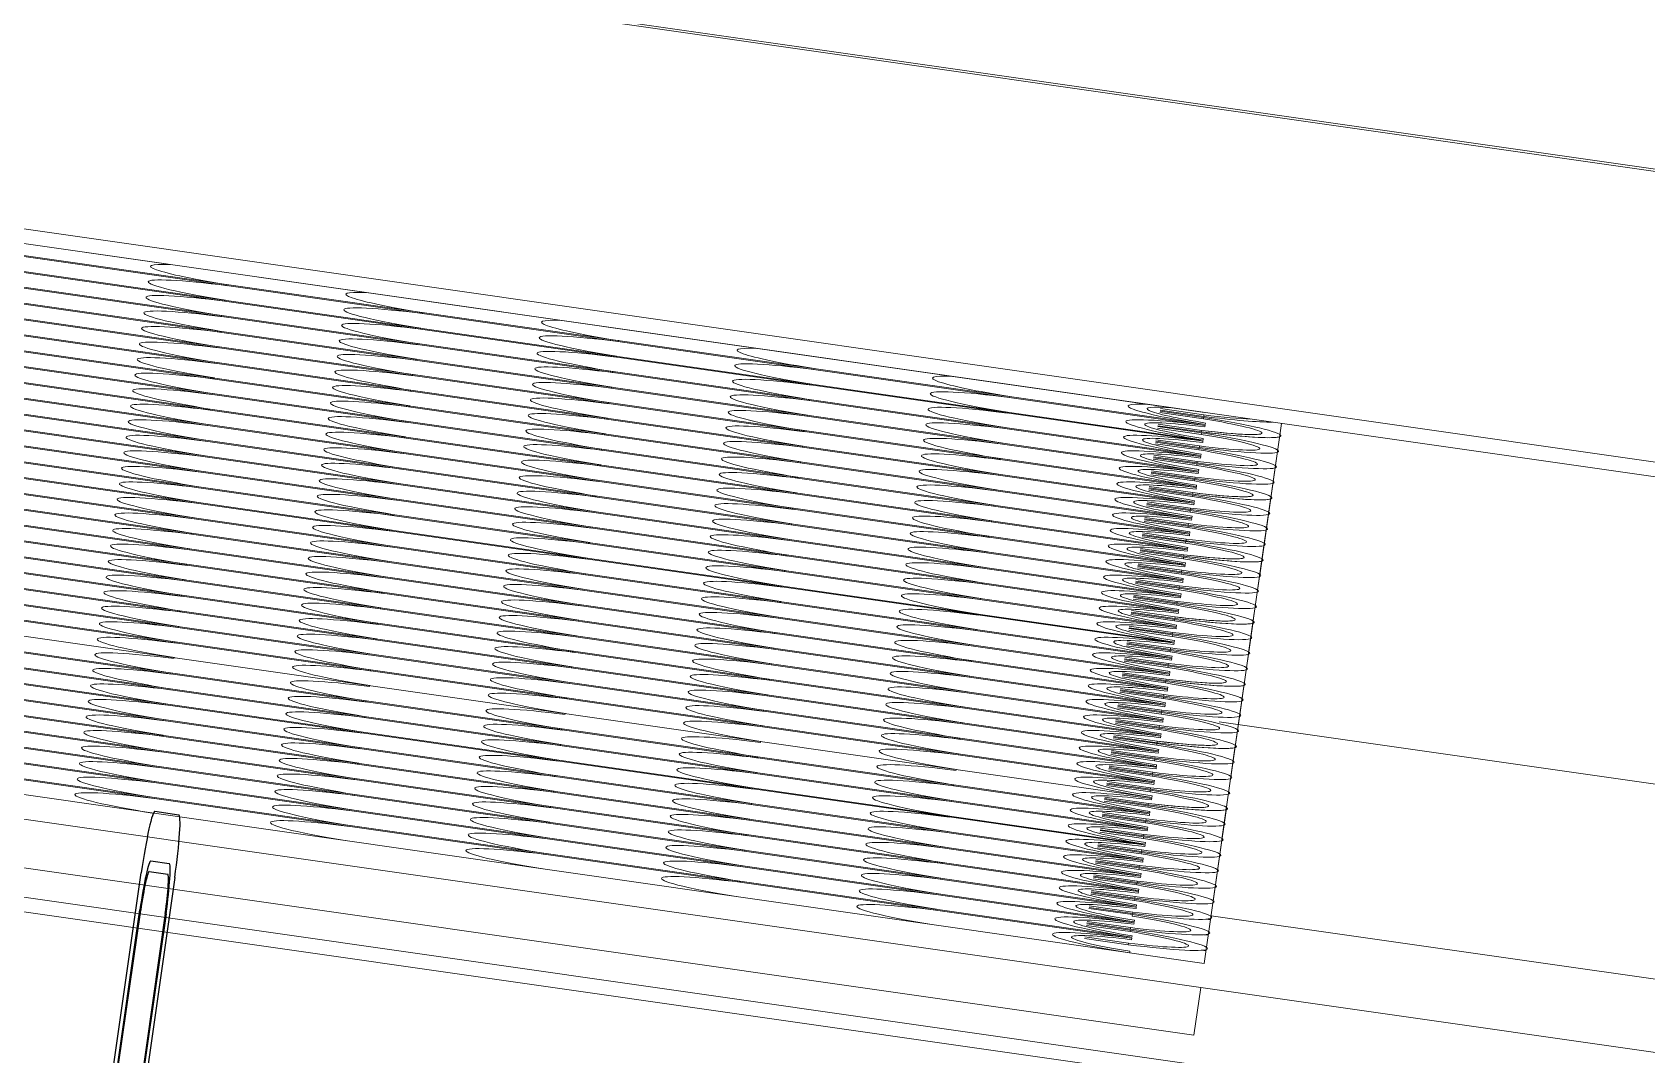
# Model space of a CAD drawing. Header units: millimetres. Extents: x -361192058 to 101130107379, y -14071650034 to 19218552450.
# Drawn here: x -135174.8 to -135098.3, y 41656.9 to 41705.3 of the extents above; entities that cross this region are included whole.
import ezdxf
from ezdxf.enums import TextEntityAlignment as Align

# ---------------------------------------------------------------- set-up
doc = ezdxf.new("R2010")
doc.units = ezdxf.units.MM
doc.header["$LTSCALE"] = 0.5
for name, color, linetype in [('02', 2, 'Continuous'), ('COTAS', 7, 'Continuous'), ('DIVERSOS', 4, 'Continuous'), ('MOBIL-I', 251, 'Continuous'), ('V5', 4, 'Continuous')]:
    doc.layers.add(name, color=color, linetype=linetype)
doc.styles.get("Standard").update_dxf_attribs({"font": 'txt.shx', "height": 0.12})

# ---------------------------------------------------------------- blocks, each defined once
blk = doc.blocks.new('ADC_VASO_02')
blk.add_lwpolyline([(-0.175, 0.15), (-0.175, 0.6, -0.414214), (-0.125, 0.65), (0.125, 0.65, -0.414214), (0.175, 0.6), (0.175, 0.1496)], format="xyb")
for points in [[(0.1388, 0.2754, -0.414214), (0.0988, 0.2354), (-0.0948, 0.2354, -0.414214), (-0.1348, 0.2754), (-0.1348, 0.5704, -0.414214), (-0.0948, 0.6104), (0.0988, 0.6104, -0.414214), (0.1388, 0.5704)], [(0.1303, 0.2754, -0.414214), (0.0988, 0.2439), (-0.0948, 0.2439, -0.414214), (-0.1263, 0.2754), (-0.1263, 0.5704, -0.414214), (-0.0948, 0.6019), (0.0988, 0.6019, -0.414214), (0.1303, 0.5704)], [(-0.17, 0.15, 0.414214), (-0.2, 0.12), (-0.2, 0), (0.2, 0), (0.2, 0.12, 0.414214), (0.17, 0.15)], [(-0.17, 0.14, 0.414214), (-0.19, 0.12), (-0.19, 0.01), (0.19, 0.01), (0.19, 0.12, 0.414214), (0.17, 0.14)]]:
    blk.add_lwpolyline(points, format="xyb", close=True)
blk.add_lwpolyline([(0.0363, 0.2439), (0.0363, 0.3375), (-0.0344, 0.3375), (-0.0344, 0.2439)])
blk.add_arc((0.0009, 0.3215), 0.0388, 24.3951, 155.6049)
blk = doc.blocks.new('APROVADO QUADRA 21.2 MBVII')
at = {"lineweight": 18}
for p, q in [((4193.1086, 2431.1725), (4193.1086, 2431.2076)), ((4193.1242, 2431.1725), (4193.1242, 2431.2076)), ((4193.2454, 2431.1725), (4193.2454, 2431.2076)), ((4193.261, 2431.1725), (4193.261, 2431.2076)), ((4193.2712, 2431.1725), (4193.2712, 2431.2076)), ((4193.2868, 2431.1725), (4193.2868, 2431.2076)), ((4193.4236, 2431.1725), (4193.4236, 2431.2076)), ((4193.4338, 2431.1725), (4193.4338, 2431.2076)), ((4193.4494, 2431.1725), (4193.4494, 2431.2076)), ((4193.5706, 2431.1725), (4193.5706, 2431.2076)), ((4193.5862, 2431.1725), (4193.5862, 2431.2076)), ((4193.5963, 2431.1725), (4193.5963, 2431.2076)), ((4193.6119, 2431.1725), (4193.6119, 2431.2076)), ((4193.7332, 2431.1725), (4193.7332, 2431.2076)), ((4193.7487, 2431.1725), (4193.7487, 2431.2076)), ((4193.7589, 2431.1725), (4193.7589, 2431.2076)), ((4193.7745, 2431.1725), (4193.7745, 2431.2076)), ((4193.8957, 2431.1725), (4193.8957, 2431.2076)), ((4193.9113, 2431.1725), (4193.9113, 2431.2076)), ((4193.9215, 2431.1725), (4193.9215, 2431.2076)), ((4193.9371, 2431.1725), (4193.9371, 2431.2076)), ((4194.0583, 2431.1725), (4194.0583, 2431.2076)), ((4194.0739, 2431.1725), (4194.0739, 2431.2076)), ((4194.084, 2431.1725), (4194.084, 2431.2076)), ((4194.0996, 2431.1725), (4194.0996, 2431.2076)), ((4194.2209, 2431.1725), (4194.2209, 2431.2076)), ((4194.2365, 2431.1725), (4194.2365, 2431.2076)), ((4194.2466, 2431.1725), (4194.2466, 2431.2076)), ((4194.2622, 2431.1725), (4194.2622, 2431.2076)), ((4194.3834, 2431.1725), (4194.3834, 2431.2076)), ((4194.399, 2431.1725), (4194.399, 2431.2076)), ((4194.4092, 2431.1725), (4194.4092, 2431.2076)), ((4194.4248, 2431.1725), (4194.4248, 2431.2076)), ((4194.546, 2431.1725), (4194.546, 2431.2076)), ((4194.5616, 2431.1725), (4194.5616, 2431.2076)), ((4194.5718, 2431.1725), (4194.5718, 2431.2076)), ((4194.5873, 2431.1725), (4194.5873, 2431.2076)), ((4194.7086, 2431.1725), (4194.7086, 2431.2076)), ((4194.7242, 2431.1725), (4194.7242, 2431.2076)), ((4194.7343, 2431.1725), (4194.7343, 2431.2076)), ((4194.7499, 2431.1725), (4194.7499, 2431.2076)), ((4194.8711, 2431.1725), (4194.8711, 2431.2076)), ((4194.8867, 2431.1725), (4194.8867, 2431.2076)), ((4194.8969, 2431.1725), (4194.8969, 2431.2076)), ((4194.9125, 2431.1725), (4194.9125, 2431.2076)), ((4195.0337, 2431.1725), (4195.0337, 2431.2076)), ((4195.0493, 2431.1725), (4195.0493, 2431.2076)), ((4195.0595, 2431.1725), (4195.0595, 2431.2076)), ((4195.0751, 2431.1725), (4195.0751, 2431.2076)), ((4195.1963, 2431.1725), (4195.1963, 2431.2076)), ((4195.2119, 2431.1725), (4195.2119, 2431.2076)), ((4195.222, 2431.1725), (4195.222, 2431.2076)), ((4195.2376, 2431.1725), (4195.2376, 2431.2076)), ((4195.3589, 2431.1725), (4195.3589, 2431.2076)), ((4195.3744, 2431.1725), (4195.3744, 2431.2076)), ((4195.3846, 2431.1725), (4195.3846, 2431.2076)), ((4195.4002, 2431.1725), (4195.4002, 2431.2076)), ((4195.5214, 2431.1725), (4195.5214, 2431.2076)), ((4195.537, 2431.1725), (4195.537, 2431.2076)), ((4195.5472, 2431.1725), (4195.5472, 2431.2076)), ((4195.5628, 2431.1725), (4195.5628, 2431.2076)), ((4195.684, 2431.1725), (4195.684, 2431.2076)), ((4195.6996, 2431.1725), (4195.6996, 2431.2076)), ((4195.7097, 2431.1725), (4195.7097, 2431.2076)), ((4195.7253, 2431.1725), (4195.7253, 2431.2076)), ((4195.8466, 2431.1725), (4195.8466, 2431.2076)), ((4195.8622, 2431.1725), (4195.8622, 2431.2076)), ((4195.8723, 2431.1725), (4195.8723, 2431.2076)), ((4195.8879, 2431.1725), (4195.8879, 2431.2076)), ((4196.0091, 2431.1725), (4196.0091, 2431.2076)), ((4196.0247, 2431.1725), (4196.0247, 2431.2076)), ((4196.0349, 2431.1725), (4196.0349, 2431.2076)), ((4196.0505, 2431.1725), (4196.0505, 2431.2076)), ((4196.1717, 2431.1725), (4196.1717, 2431.2076)), ((4196.1873, 2431.1725), (4196.1873, 2431.2076)), ((4196.1975, 2431.1725), (4196.1975, 2431.2076)), ((4196.213, 2431.1725), (4196.213, 2431.2076)), ((4196.3343, 2431.1725), (4196.3343, 2431.2076)), ((4196.3499, 2431.1725), (4196.3499, 2431.2076)), ((4196.36, 2431.1725), (4196.36, 2431.2076)), ((4196.3756, 2431.1725), (4196.3756, 2431.2076)), ((4196.4968, 2431.1725), (4196.4968, 2431.2076)), ((4196.5124, 2431.1725), (4196.5124, 2431.2076)), ((4196.5226, 2431.1725), (4196.5226, 2431.2076)), ((4196.5382, 2431.1725), (4196.5382, 2431.2076)), ((4196.6594, 2431.1725), (4196.6594, 2431.2076)), ((4196.675, 2431.1725), (4196.675, 2431.2076)), ((4196.6852, 2431.1725), (4196.6852, 2431.2076)), ((4196.7008, 2431.1725), (4196.7008, 2431.2076)), ((4196.822, 2431.1725), (4196.822, 2431.2076)), ((4196.8376, 2431.1725), (4196.8376, 2431.2076)), ((4196.8477, 2431.1725), (4196.8477, 2431.2076)), ((4196.8633, 2431.1725), (4196.8633, 2431.2076)), ((4196.9846, 2431.1725), (4196.9846, 2431.2076)), ((4197.0001, 2431.1725), (4197.0001, 2431.2076)), ((4197.0103, 2431.1725), (4197.0103, 2431.2076)), ((4197.0259, 2431.1725), (4197.0259, 2431.2076)), ((4197.1471, 2431.1725), (4197.1471, 2431.2076)), ((4197.1627, 2431.1725), (4197.1627, 2431.2076)), ((4197.1729, 2431.1725), (4197.1729, 2431.2076)), ((4197.1885, 2431.1725), (4197.1885, 2431.2076)), ((4197.3097, 2431.1725), (4197.3097, 2431.2076)), ((4197.3253, 2431.1725), (4197.3253, 2431.2076)), ((4197.3354, 2431.1725), (4197.3354, 2431.2076)), ((4197.351, 2431.1725), (4197.351, 2431.2076)), ((4197.4723, 2431.1725), (4197.4723, 2431.2076)), ((4197.4879, 2431.1725), (4197.4879, 2431.2076)), ((4197.498, 2431.1725), (4197.498, 2431.2076)), ((4197.5136, 2431.1725), (4197.5136, 2431.2076)), ((4197.6348, 2431.1725), (4197.6348, 2431.2076)), ((4197.6504, 2431.1725), (4197.6504, 2431.2076)), ((4197.6606, 2431.1725), (4197.6606, 2431.2076)), ((4197.6762, 2431.1725), (4197.6762, 2431.2076)), ((4197.7974, 2431.1725), (4197.7974, 2431.2076)), ((4197.813, 2431.1725), (4197.813, 2431.2076)), ((4197.8232, 2431.1725), (4197.8232, 2431.2076)), ((4197.8387, 2431.1725), (4197.8387, 2431.2076)), ((4197.96, 2431.1725), (4197.96, 2431.2076)), ((4197.9756, 2431.1725), (4197.9756, 2431.2076)), ((4197.9857, 2431.1725), (4197.9857, 2431.2076)), ((4198.0013, 2431.1725), (4198.0013, 2431.2076)), ((4198.1225, 2431.1725), (4198.1225, 2431.2076)), ((4198.1381, 2431.1725), (4198.1381, 2431.2076)), ((4198.1483, 2431.1725), (4198.1483, 2431.2076)), ((4198.1639, 2431.1725), (4198.1639, 2431.2076)), ((4198.2851, 2431.1725), (4198.2851, 2431.2076)), ((4198.3007, 2431.1725), (4198.3007, 2431.2076)), ((4198.3109, 2431.1725), (4198.3109, 2431.2076)), ((4198.3264, 2431.1725), (4198.3264, 2431.2076)), ((4198.4477, 2431.1725), (4198.4477, 2431.2076)), ((4198.4633, 2431.1725), (4198.4633, 2431.2076)), ((4198.4734, 2431.1725), (4198.4734, 2431.2076)), ((4198.489, 2431.1725), (4198.489, 2431.2076)), ((4198.6103, 2431.1725), (4198.6103, 2431.2076)), ((4198.6258, 2431.1725), (4198.6258, 2431.2076)), ((4198.636, 2431.1725), (4198.636, 2431.2076)), ((4198.6516, 2431.1725), (4198.6516, 2431.2076)), ((4193.0273, 2431.1104), (4194.6531, 2431.1104)), ((4193.6776, 2431.1104), (4195.3034, 2431.1104)), ((4194.3279, 2431.1104), (4195.9536, 2431.1104)), ((4194.9782, 2431.1104), (4196.6039, 2431.1104)), ((4195.6285, 2431.1104), (4197.2542, 2431.1104)), ((4196.2787, 2431.1104), (4197.9045, 2431.1104)), ((4196.929, 2431.1104), (4198.5548, 2431.1104)), ((4197.0916, 2431.1104), (4198.6773, 2431.1104))]:
    blk.add_line(p, q, dxfattribs=at)
at = {"lineweight": 18, "flags": 128}
for points in [[(4193.0273, 2431.1704), (4193.0429, 2431.1704, -0.788263), (4193.1642, 2431.1704), (4193.1797, 2431.1704, 0.827036)], [(4193.1899, 2431.1704), (4193.2055, 2431.1704, -0.788263), (4193.3267, 2431.1704), (4193.3423, 2431.1704, 0.827036)], [(4193.3525, 2431.1704), (4193.3681, 2431.1704, -0.788263), (4193.4893, 2431.1704), (4193.5049, 2431.1704, 0.827036)], [(4193.515, 2431.1704), (4193.5306, 2431.1704, -0.788263), (4193.6519, 2431.1704), (4193.6675, 2431.1704, 0.827036)], [(4193.6776, 2431.1704), (4193.6932, 2431.1704, -0.788263), (4193.8144, 2431.1704), (4193.83, 2431.1704, 0.827036)], [(4193.8402, 2431.1704), (4193.8558, 2431.1704, -0.788263), (4193.977, 2431.1704), (4193.9926, 2431.1704, 0.827036)], [(4194.0028, 2431.1704), (4194.0183, 2431.1704, -0.788263), (4194.1396, 2431.1704), (4194.1552, 2431.1704, 0.827036)], [(4194.1653, 2431.1704), (4194.1809, 2431.1704, -0.788263), (4194.3022, 2431.1704), (4194.3177, 2431.1704, 0.827036)], [(4194.3279, 2431.1704), (4194.3435, 2431.1704, -0.788263), (4194.4647, 2431.1704), (4194.4803, 2431.1704, 0.827036)], [(4194.4905, 2431.1704), (4194.5061, 2431.1704, -0.788263), (4194.6273, 2431.1704), (4194.6429, 2431.1704, 0.827036)], [(4194.653, 2431.1704), (4194.6686, 2431.1704, -0.788263), (4194.7899, 2431.1704), (4194.8054, 2431.1704, 0.827036)], [(4194.8156, 2431.1704), (4194.8312, 2431.1704, -0.788263), (4194.9524, 2431.1704), (4194.968, 2431.1704, 0.827036)], [(4194.9782, 2431.1704), (4194.9938, 2431.1704, -0.788263), (4195.115, 2431.1704), (4195.1306, 2431.1704, 0.827036)], [(4195.1407, 2431.1704), (4195.1563, 2431.1704, -0.788263), (4195.2776, 2431.1704), (4195.2932, 2431.1704, 0.827036)], [(4195.3033, 2431.1704), (4195.3189, 2431.1704, -0.788263), (4195.4401, 2431.1704), (4195.4557, 2431.1704, 0.827036)], [(4195.4659, 2431.1704), (4195.4815, 2431.1704, -0.788263), (4195.6027, 2431.1704), (4195.6183, 2431.1704, 0.827036)], [(4195.6285, 2431.1704), (4195.644, 2431.1704, -0.788263), (4195.7653, 2431.1704), (4195.7809, 2431.1704, 0.827036)], [(4195.791, 2431.1704), (4195.8066, 2431.1704, -0.788263), (4195.9279, 2431.1704), (4195.9434, 2431.1704, 0.827036)], [(4195.9536, 2431.1704), (4195.9692, 2431.1704, -0.788263), (4196.0904, 2431.1704), (4196.106, 2431.1704, 0.827036)], [(4196.1162, 2431.1704), (4196.1318, 2431.1704, -0.788263), (4196.253, 2431.1704), (4196.2686, 2431.1704, 0.827036)], [(4196.2787, 2431.1704), (4196.2943, 2431.1704, -0.788263), (4196.4156, 2431.1704), (4196.4311, 2431.1704, 0.827036)], [(4196.4413, 2431.1704), (4196.4569, 2431.1704, -0.788263), (4196.5781, 2431.1704), (4196.5937, 2431.1704, 0.827036)], [(4196.6039, 2431.1704), (4196.6195, 2431.1704, -0.788263), (4196.7407, 2431.1704), (4196.7563, 2431.1704, 0.827036)], [(4196.7664, 2431.1704), (4196.782, 2431.1704, -0.788263), (4196.9033, 2431.1704), (4196.9189, 2431.1704, 0.827036)], [(4196.929, 2431.1704), (4196.9446, 2431.1704, -0.788263), (4197.0658, 2431.1704), (4197.0814, 2431.1704, 0.827036)], [(4197.0916, 2431.1704), (4197.1072, 2431.1704, -0.788263), (4197.2284, 2431.1704), (4197.244, 2431.1704, 0.827036)], [(4197.2542, 2431.1704), (4197.2697, 2431.1704, -0.788263), (4197.391, 2431.1704), (4197.4066, 2431.1704, 0.827036)], [(4197.4167, 2431.1704), (4197.4323, 2431.1704, -0.788263), (4197.5536, 2431.1704), (4197.5691, 2431.1704, 0.827036)], [(4197.5793, 2431.1704), (4197.5949, 2431.1704, -0.788263), (4197.7161, 2431.1704), (4197.7317, 2431.1704, 0.827036)], [(4197.7419, 2431.1704), (4197.7575, 2431.1704, -0.788263), (4197.8787, 2431.1704), (4197.8943, 2431.1704, 0.827036)], [(4197.9044, 2431.1704), (4197.92, 2431.1704, -0.788263), (4198.0413, 2431.1704), (4198.0568, 2431.1704, 0.827036)], [(4198.067, 2431.1704), (4198.0826, 2431.1704, -0.788263), (4198.2038, 2431.1704), (4198.2194, 2431.1704, 0.827036)], [(4198.2296, 2431.1704), (4198.2452, 2431.1704, -0.788263), (4198.3664, 2431.1704), (4198.382, 2431.1704, 0.827036)], [(4198.3921, 2431.1704), (4198.4077, 2431.1704, -0.788263), (4198.529, 2431.1704), (4198.5446, 2431.1704, 0.827036)], [(4193.1086, 2431.1725), (4193.1242, 2431.1725, 0.788263), (4193.2454, 2431.1725), (4193.261, 2431.1725, -0.827036)], [(4193.2712, 2431.1725), (4193.2868, 2431.1725, 0.788263), (4193.408, 2431.1725), (4193.4236, 2431.1725, -0.827036)], [(4193.4338, 2431.1725), (4193.4494, 2431.1725, 0.788263), (4193.5706, 2431.1725), (4193.5862, 2431.1725, -0.827036)], [(4193.5963, 2431.1725), (4193.6119, 2431.1725, 0.788263), (4193.7332, 2431.1725), (4193.7487, 2431.1725, -0.827036)], [(4193.7589, 2431.1725), (4193.7745, 2431.1725, 0.788263), (4193.8957, 2431.1725), (4193.9113, 2431.1725, -0.827036)], [(4193.9215, 2431.1725), (4193.9371, 2431.1725, 0.788263), (4194.0583, 2431.1725), (4194.0739, 2431.1725, -0.827036)], [(4194.084, 2431.1725), (4194.0996, 2431.1725, 0.788263), (4194.2209, 2431.1725), (4194.2365, 2431.1725, -0.827036)], [(4194.2466, 2431.1725), (4194.2622, 2431.1725, 0.788263), (4194.3834, 2431.1725), (4194.399, 2431.1725, -0.827036)], [(4194.4092, 2431.1725), (4194.4248, 2431.1725, 0.788263), (4194.546, 2431.1725), (4194.5616, 2431.1725, -0.827036)], [(4194.5718, 2431.1725), (4194.5873, 2431.1725, 0.788263), (4194.7086, 2431.1725), (4194.7242, 2431.1725, -0.827036)], [(4194.7343, 2431.1725), (4194.7499, 2431.1725, 0.788263), (4194.8711, 2431.1725), (4194.8867, 2431.1725, -0.827036)], [(4194.8969, 2431.1725), (4194.9125, 2431.1725, 0.788263), (4195.0337, 2431.1725), (4195.0493, 2431.1725, -0.827036)], [(4195.0595, 2431.1725), (4195.0751, 2431.1725, 0.788263), (4195.1963, 2431.1725), (4195.2119, 2431.1725, -0.827036)], [(4195.222, 2431.1725), (4195.2376, 2431.1725, 0.788263), (4195.3589, 2431.1725), (4195.3744, 2431.1725, -0.827036)], [(4195.3846, 2431.1725), (4195.4002, 2431.1725, 0.788263), (4195.5214, 2431.1725), (4195.537, 2431.1725, -0.827036)], [(4195.5472, 2431.1725), (4195.5628, 2431.1725, 0.788263), (4195.684, 2431.1725), (4195.6996, 2431.1725, -0.827036)], [(4195.7097, 2431.1725), (4195.7253, 2431.1725, 0.788263), (4195.8466, 2431.1725), (4195.8622, 2431.1725, -0.827036)], [(4195.8723, 2431.1725), (4195.8879, 2431.1725, 0.788263), (4196.0091, 2431.1725), (4196.0247, 2431.1725, -0.827036)], [(4196.0349, 2431.1725), (4196.0505, 2431.1725, 0.788263), (4196.1717, 2431.1725), (4196.1873, 2431.1725, -0.827036)], [(4196.1975, 2431.1725), (4196.213, 2431.1725, 0.788263), (4196.3343, 2431.1725), (4196.3499, 2431.1725, -0.827036)], [(4196.36, 2431.1725), (4196.3756, 2431.1725, 0.788263), (4196.4968, 2431.1725), (4196.5124, 2431.1725, -0.827036)], [(4196.5226, 2431.1725), (4196.5382, 2431.1725, 0.788263), (4196.6594, 2431.1725), (4196.675, 2431.1725, -0.827036)], [(4196.6852, 2431.1725), (4196.7008, 2431.1725, 0.788263), (4196.822, 2431.1725), (4196.8376, 2431.1725, -0.827036)], [(4196.8477, 2431.1725), (4196.8633, 2431.1725, 0.788263), (4196.9846, 2431.1725), (4197.0001, 2431.1725, -0.827036)], [(4197.0103, 2431.1725), (4197.0259, 2431.1725, 0.788263), (4197.1471, 2431.1725), (4197.1627, 2431.1725, -0.827036)], [(4197.1729, 2431.1725), (4197.1885, 2431.1725, 0.788263), (4197.3097, 2431.1725), (4197.3253, 2431.1725, -0.827036)], [(4197.3354, 2431.1725), (4197.351, 2431.1725, 0.788263), (4197.4723, 2431.1725), (4197.4879, 2431.1725, -0.827036)], [(4197.498, 2431.1725), (4197.5136, 2431.1725, 0.788263), (4197.6348, 2431.1725), (4197.6504, 2431.1725, -0.827036)], [(4197.6606, 2431.1725), (4197.6762, 2431.1725, 0.788263), (4197.7974, 2431.1725), (4197.813, 2431.1725, -0.827036)], [(4197.8232, 2431.1725), (4197.8387, 2431.1725, 0.788263), (4197.96, 2431.1725), (4197.9756, 2431.1725, -0.827036)], [(4197.9857, 2431.1725), (4198.0013, 2431.1725, 0.788263), (4198.1225, 2431.1725), (4198.1381, 2431.1725, -0.827036)], [(4198.1483, 2431.1725), (4198.1639, 2431.1725, 0.788263), (4198.2851, 2431.1725), (4198.3007, 2431.1725, -0.827036)], [(4198.3109, 2431.1725), (4198.3264, 2431.1725, 0.788263), (4198.4477, 2431.1725), (4198.4633, 2431.1725, -0.827036)], [(4198.4734, 2431.1725), (4198.489, 2431.1725, 0.788263), (4198.6103, 2431.1725), (4198.6258, 2431.1725, -0.827036)]]:
    blk.add_lwpolyline(points, format="xyb", close=True, dxfattribs=at)
for points in [[(4198.6773, 2431.218, 0.553916), (4198.5547, 2431.1704), (4198.5703, 2431.1704, -0.60452), (4198.6773, 2431.1975)], [(4194.6531, 2431.1096, -0.378735), (4194.5718, 2431.1725), (4194.5873, 2431.1725, 0.369975), (4194.6531, 2431.1249)], [(4195.3034, 2431.1096, -0.378735), (4195.222, 2431.1725), (4195.2376, 2431.1725, 0.369975), (4195.3034, 2431.1249)], [(4195.9536, 2431.1096, -0.378735), (4195.8723, 2431.1725), (4195.8879, 2431.1725, 0.369975), (4195.9536, 2431.1249)], [(4196.6039, 2431.1096, -0.378735), (4196.5226, 2431.1725), (4196.5382, 2431.1725, 0.369975), (4196.6039, 2431.1249)], [(4197.2542, 2431.1096, -0.378735), (4197.1729, 2431.1725), (4197.1885, 2431.1725, 0.369975), (4197.2542, 2431.1249)], [(4197.9045, 2431.1096, -0.378735), (4197.8232, 2431.1725), (4197.8387, 2431.1725, 0.369975), (4197.9045, 2431.1249)], [(4198.5548, 2431.1096, -0.378735), (4198.4734, 2431.1725), (4198.489, 2431.1725, 0.369975), (4198.5548, 2431.1249)], [(4198.6773, 2431.1177, -0.23306), (4198.636, 2431.1725), (4198.6516, 2431.1725, 0.187537), (4198.6773, 2431.1354, 0.187537)]]:
    blk.add_lwpolyline(points, format="xyb", dxfattribs=at)
at = {"layer": '02', "color": 8, "lineweight": 18}
for p, q in [((4192.2773, 2431.1104), (4192.2773, 2433.1934)), ((4192.7773, 2433.1934), (4192.7773, 2428.1934)), ((4192.7773, 2431.1104), (4192.2773, 2431.1104))]:
    blk.add_line(p, q, dxfattribs=at)
at = {"layer": '02', "lineweight": 18}
for points in [[(4221.9158, 2443.4122), (4201.8317, 2443.4122), (4201.8317, 2423.5409), (4221.9158, 2423.5409)], [(4189.29, 2434.2398), (4201.81, 2434.2398), (4201.81, 2425.7872), (4189.29, 2425.7872)]]:
    blk.add_lwpolyline(points, close=True, dxfattribs=at)
at = {"layer": 'COTAS', "lineweight": 18}
for p, q in [((4191.8273, 2430.7434), (4191.8273, 2433.1934)), ((4191.9773, 2430.7934), (4191.9773, 2433.1934)), ((4198.6773, 2430.7434), (4198.6773, 2433.1934)), ((4198.8273, 2433.1934), (4198.8273, 2430.7434)), ((4195.5273, 2428.1934), (4195.5273, 2431.1259)), ((4193.5273, 2431.1104), (4193.5273, 2428.1934))]:
    blk.add_line(p, q, dxfattribs=at)
at = {"layer": 'DIVERSOS', "lineweight": 18}
blk.add_line((4193.0273, 2433.1934), (4193.0273, 2431.1104), dxfattribs=at)
at = {"layer": 'V5', "lineweight": 18}
for p, q in [((4198.6773, 2431.1725), (4198.6773, 2433.108)), ((4193.0273, 2431.1104), (4193.0273, 2433.0604)), ((4193.1797, 2431.1725), (4193.1797, 2433.0604)), ((4193.1899, 2431.1725), (4193.1899, 2433.0604)), ((4193.3423, 2431.1725), (4193.3423, 2433.0604)), ((4193.3525, 2431.1725), (4193.3525, 2433.0604)), ((4193.5049, 2431.1725), (4193.5049, 2433.0604)), ((4193.515, 2431.1725), (4193.515, 2433.0604)), ((4193.6675, 2431.1725), (4193.6675, 2433.0604)), ((4193.6776, 2431.1725), (4193.6776, 2433.0604)), ((4193.83, 2431.1725), (4193.83, 2433.0604)), ((4193.8402, 2431.1725), (4193.8402, 2433.0604)), ((4193.9926, 2431.1725), (4193.9926, 2433.0604)), ((4194.0028, 2431.1725), (4194.0028, 2433.0604)), ((4194.1552, 2431.1725), (4194.1552, 2433.0604)), ((4194.1653, 2431.1725), (4194.1653, 2433.0604)), ((4194.3177, 2431.1725), (4194.3177, 2433.0604)), ((4194.3279, 2431.1725), (4194.3279, 2433.0604)), ((4194.4803, 2431.1725), (4194.4803, 2433.0604)), ((4194.4905, 2431.1725), (4194.4905, 2433.0604)), ((4194.653, 2431.1725), (4194.653, 2433.0604)), ((4194.8054, 2431.1725), (4194.8054, 2433.0604)), ((4194.8156, 2431.1725), (4194.8156, 2433.0604)), ((4194.968, 2431.1725), (4194.968, 2433.0604)), ((4194.9782, 2431.1725), (4194.9782, 2433.0604)), ((4195.1306, 2431.1725), (4195.1306, 2433.0604)), ((4195.1407, 2431.1725), (4195.1407, 2433.0604)), ((4195.2932, 2431.1725), (4195.2932, 2433.0604)), ((4195.3033, 2431.1725), (4195.3033, 2433.0604)), ((4195.4557, 2431.1725), (4195.4557, 2433.0604)), ((4195.4659, 2431.1725), (4195.4659, 2433.0604)), ((4195.6183, 2431.1725), (4195.6183, 2433.0604)), ((4195.6285, 2431.1725), (4195.6285, 2433.0604)), ((4195.7809, 2431.1725), (4195.7809, 2433.0604)), ((4195.791, 2431.1725), (4195.791, 2433.0604)), ((4195.9434, 2431.1725), (4195.9434, 2433.0604)), ((4195.9536, 2431.1725), (4195.9536, 2433.0604)), ((4196.106, 2431.1725), (4196.106, 2433.0604)), ((4196.1162, 2431.1725), (4196.1162, 2433.0604)), ((4196.2686, 2431.1725), (4196.2686, 2433.0604)), ((4196.2787, 2431.1725), (4196.2787, 2433.0604)), ((4196.4311, 2431.1725), (4196.4311, 2433.0604)), ((4196.4413, 2431.1725), (4196.4413, 2433.0604)), ((4196.5937, 2431.1725), (4196.5937, 2433.0604)), ((4196.6039, 2431.1725), (4196.6039, 2433.0604)), ((4196.7563, 2431.1725), (4196.7563, 2433.0604)), ((4196.7664, 2431.1725), (4196.7664, 2433.0604)), ((4196.9189, 2431.1725), (4196.9189, 2433.0604)), ((4196.929, 2431.1725), (4196.929, 2433.0604)), ((4197.0814, 2431.1725), (4197.0814, 2433.0604)), ((4197.0916, 2431.1725), (4197.0916, 2433.0604)), ((4197.244, 2431.1725), (4197.244, 2432.2434)), ((4197.2542, 2431.1725), (4197.2542, 2432.2434)), ((4197.4066, 2431.1725), (4197.4066, 2432.2434)), ((4197.4167, 2431.1725), (4197.4167, 2432.2434)), ((4197.5691, 2431.1725), (4197.5691, 2432.2434)), ((4197.5793, 2431.1725), (4197.5793, 2432.2434)), ((4197.7317, 2431.1725), (4197.7317, 2432.2434)), ((4197.7419, 2431.1725), (4197.7419, 2432.2434)), ((4197.8943, 2431.1725), (4197.8943, 2432.2434)), ((4197.9044, 2431.1725), (4197.9044, 2432.2434)), ((4198.0568, 2431.1725), (4198.0568, 2432.2434)), ((4198.067, 2431.1725), (4198.067, 2432.2434)), ((4198.2194, 2431.1725), (4198.2194, 2432.2434)), ((4198.2296, 2431.1725), (4198.2296, 2432.2434)), ((4198.382, 2431.1725), (4198.382, 2432.2434)), ((4198.3921, 2431.1725), (4198.3921, 2432.2434)), ((4198.5446, 2431.1725), (4198.5446, 2432.2434)), ((4198.5547, 2431.1725), (4198.5547, 2432.2434))]:
    blk.add_line(p, q, dxfattribs=at)
for centre, start, end in [((4193.1035, 2431.9434), 10.8161, 169.1839), ((4193.2661, 2431.9434), 10.8161, 169.1839), ((4193.4287, 2431.9434), 10.8161, 169.1839), ((4193.5913, 2431.9434), 10.8161, 169.1839), ((4193.7538, 2431.9434), 10.8161, 169.1839), ((4193.9164, 2431.9434), 10.8161, 169.1839), ((4194.079, 2431.9434), 10.8161, 169.1839), ((4194.2415, 2431.9434), 10.8161, 169.1839), ((4194.4041, 2431.9434), 10.8161, 169.1839), ((4194.5667, 2431.9434), 10.8161, 169.1839), ((4194.7292, 2431.9434), 10.8161, 169.1839), ((4194.8918, 2431.9434), 10.8161, 169.1839), ((4195.0544, 2431.9434), 10.8161, 169.1839), ((4195.217, 2431.9434), 10.8161, 169.1839), ((4195.3795, 2431.9434), 10.8161, 169.1839), ((4195.5421, 2431.9434), 10.8161, 169.1839), ((4195.7047, 2431.9434), 10.8161, 169.1839), ((4195.8672, 2431.9434), 10.8161, 169.1839), ((4196.0298, 2431.9434), 10.8161, 169.1839), ((4196.1924, 2431.9434), 10.8161, 169.1839), ((4196.3549, 2431.9434), 10.8161, 169.1839), ((4196.5175, 2431.9434), 10.8161, 169.1839), ((4196.6801, 2431.9434), 10.8161, 169.1839), ((4196.8427, 2431.9434), 10.8161, 169.1839), ((4197.0052, 2431.9434), 10.8161, 169.1839), ((4197.1678, 2431.9434), 10.8161, 169.1839), ((4197.3304, 2431.9434), 10.8161, 169.1839), ((4197.4929, 2431.9434), 10.8161, 169.1839), ((4197.6555, 2431.9434), 10.8161, 169.1839), ((4197.8181, 2431.9434), 10.8161, 169.1839), ((4197.9806, 2431.9434), 10.8161, 169.1839), ((4198.1432, 2431.9434), 10.8161, 169.1839), ((4198.3058, 2431.9434), 10.8161, 169.1839), ((4198.4684, 2431.9434), 10.8161, 169.1839), ((4198.6309, 2431.9434), 53.2529, 169.1839), ((4193.1035, 2431.7859), 10.8161, 169.1839), ((4193.2661, 2431.7859), 10.8161, 169.1839), ((4193.4287, 2431.7859), 10.8161, 169.1839), ((4193.5913, 2431.7859), 10.8161, 169.1839), ((4193.7538, 2431.7859), 10.8161, 169.1839), ((4193.9164, 2431.7859), 10.8161, 169.1839), ((4194.079, 2431.7859), 10.8161, 169.1839), ((4194.2415, 2431.7859), 10.8161, 169.1839), ((4194.4041, 2431.7859), 10.8161, 169.1839), ((4194.5667, 2431.7859), 10.8161, 169.1839), ((4194.7292, 2431.7859), 10.8161, 169.1839), ((4194.8918, 2431.7859), 10.8161, 169.1839), ((4195.0544, 2431.7859), 10.8161, 169.1839), ((4195.217, 2431.7859), 10.8161, 169.1839), ((4195.3795, 2431.7859), 10.8161, 169.1839), ((4195.5421, 2431.7859), 10.8161, 169.1839), ((4195.7047, 2431.7859), 10.8161, 169.1839), ((4195.8672, 2431.7859), 10.8161, 169.1839), ((4196.0298, 2431.7859), 10.8161, 169.1839), ((4196.1924, 2431.7859), 10.8161, 169.1839), ((4196.3549, 2431.7859), 10.8161, 169.1839), ((4196.5175, 2431.7859), 10.8161, 169.1839), ((4196.6801, 2431.7859), 10.8161, 169.1839), ((4196.8427, 2431.7859), 10.8161, 169.1839), ((4197.0052, 2431.7859), 10.8161, 169.1839), ((4197.1678, 2431.7859), 10.8161, 169.1839), ((4197.3304, 2431.7859), 10.8161, 169.1839), ((4197.4929, 2431.7859), 10.8161, 169.1839), ((4197.6555, 2431.7859), 10.8161, 169.1839), ((4197.8181, 2431.7859), 10.8161, 169.1839), ((4197.9806, 2431.7859), 10.8161, 169.1839), ((4198.1432, 2431.7859), 10.8161, 169.1839), ((4198.3058, 2431.7859), 10.8161, 169.1839), ((4198.4684, 2431.7859), 10.8161, 169.1839), ((4198.6309, 2431.7859), 53.2529, 169.1839), ((4193.1035, 2431.6284), 10.8161, 169.1839), ((4193.2661, 2431.6284), 10.8161, 169.1839), ((4193.4287, 2431.6284), 10.8161, 169.1839), ((4193.5913, 2431.6284), 10.8161, 169.1839), ((4193.7538, 2431.6284), 10.8161, 169.1839), ((4193.9164, 2431.6284), 10.8161, 169.1839), ((4194.079, 2431.6284), 10.8161, 169.1839), ((4194.2415, 2431.6284), 10.8161, 169.1839), ((4194.4041, 2431.6284), 10.8161, 169.1839), ((4194.5667, 2431.6284), 10.8161, 169.1839), ((4194.7292, 2431.6284), 10.8161, 169.1839), ((4194.8918, 2431.6284), 10.8161, 169.1839), ((4195.0544, 2431.6284), 10.8161, 169.1839), ((4195.217, 2431.6284), 10.8161, 169.1839), ((4195.3795, 2431.6284), 10.8161, 169.1839), ((4195.5421, 2431.6284), 10.8161, 169.1839), ((4195.7047, 2431.6284), 10.8161, 169.1839), ((4195.8672, 2431.6284), 10.8161, 169.1839), ((4196.0298, 2431.6284), 10.8161, 169.1839), ((4196.1924, 2431.6284), 10.8161, 169.1839), ((4196.3549, 2431.6284), 10.8161, 169.1839), ((4196.5175, 2431.6284), 10.8161, 169.1839), ((4196.6801, 2431.6284), 10.8161, 169.1839), ((4196.8427, 2431.6284), 10.8161, 169.1839), ((4197.0052, 2431.6284), 10.8161, 169.1839), ((4197.1678, 2431.6284), 10.8161, 169.1839), ((4197.3304, 2431.6284), 10.8161, 169.1839), ((4197.4929, 2431.6284), 10.8161, 169.1839), ((4197.6555, 2431.6284), 10.8161, 169.1839), ((4197.8181, 2431.6284), 10.8161, 169.1839), ((4197.9806, 2431.6284), 10.8161, 169.1839), ((4198.1432, 2431.6284), 10.8161, 169.1839), ((4198.3058, 2431.6284), 10.8161, 169.1839), ((4198.4684, 2431.6284), 10.8161, 169.1839), ((4198.6309, 2431.6284), 53.2529, 169.1839), ((4193.1035, 2431.4709), 10.8161, 169.1839), ((4193.2661, 2431.4709), 10.8161, 169.1839), ((4193.4287, 2431.4709), 10.8161, 169.1839), ((4193.5913, 2431.4709), 10.8161, 169.1839), ((4193.7538, 2431.4709), 10.8161, 169.1839), ((4193.9164, 2431.4709), 10.8161, 169.1839), ((4194.079, 2431.4709), 10.8161, 169.1839), ((4194.2415, 2431.4709), 10.8161, 169.1839), ((4194.4041, 2431.4709), 10.8161, 169.1839), ((4194.5667, 2431.4709), 10.8161, 169.1839), ((4194.7292, 2431.4709), 10.8161, 169.1839), ((4194.8918, 2431.4709), 10.8161, 169.1839), ((4195.0544, 2431.4709), 10.8161, 169.1839), ((4195.217, 2431.4709), 10.8161, 169.1839), ((4195.3795, 2431.4709), 10.8161, 169.1839), ((4195.5421, 2431.4709), 10.8161, 169.1839), ((4195.7047, 2431.4709), 10.8161, 169.1839), ((4195.8672, 2431.4709), 10.8161, 169.1839), ((4196.0298, 2431.4709), 10.8161, 169.1839), ((4196.1924, 2431.4709), 10.8161, 169.1839), ((4196.3549, 2431.4709), 10.8161, 169.1839), ((4196.5175, 2431.4709), 10.8161, 169.1839), ((4196.6801, 2431.4709), 10.8161, 169.1839), ((4196.8427, 2431.4709), 10.8161, 169.1839), ((4197.0052, 2431.4709), 10.8161, 169.1839), ((4197.1678, 2431.4709), 10.8161, 169.1839), ((4197.3304, 2431.4709), 10.8161, 169.1839), ((4197.4929, 2431.4709), 10.8161, 169.1839), ((4197.6555, 2431.4709), 10.8161, 169.1839), ((4197.8181, 2431.4709), 10.8161, 169.1839), ((4197.9806, 2431.4709), 10.8161, 169.1839), ((4198.1432, 2431.4709), 10.8161, 169.1839), ((4198.3058, 2431.4709), 10.8161, 169.1839), ((4198.4684, 2431.4709), 10.8161, 169.1839), ((4198.6309, 2431.4709), 53.2529, 169.1839), ((4193.1035, 2431.3134), 10.8161, 169.1839), ((4193.2661, 2431.3134), 10.8161, 169.1839), ((4193.4287, 2431.3134), 10.8161, 169.1839), ((4193.5913, 2431.3134), 10.8161, 169.1839), ((4193.7538, 2431.3134), 10.8161, 169.1839), ((4193.9164, 2431.3134), 10.8161, 169.1839), ((4194.079, 2431.3134), 10.8161, 169.1839), ((4194.2415, 2431.3134), 10.8161, 169.1839), ((4194.4041, 2431.3134), 10.8161, 169.1839), ((4194.5667, 2431.3134), 10.8161, 169.1839), ((4194.7292, 2431.3134), 10.8161, 169.1839), ((4194.8918, 2431.3134), 10.8161, 169.1839), ((4195.0544, 2431.3134), 10.8161, 169.1839), ((4195.217, 2431.3134), 10.8161, 169.1839), ((4195.3795, 2431.3134), 10.8161, 169.1839), ((4195.5421, 2431.3134), 10.8161, 169.1839), ((4195.7047, 2431.3134), 10.8161, 169.1839), ((4195.8672, 2431.3134), 10.8161, 169.1839), ((4196.0298, 2431.3134), 10.8161, 169.1839), ((4196.1924, 2431.3134), 10.8161, 169.1839), ((4196.3549, 2431.3134), 10.8161, 169.1839), ((4196.5175, 2431.3134), 10.8161, 169.1839), ((4196.6801, 2431.3134), 10.8161, 169.1839), ((4196.8427, 2431.3134), 10.8161, 169.1839), ((4197.0052, 2431.3134), 10.8161, 169.1839), ((4197.1678, 2431.3134), 10.8161, 169.1839), ((4197.3304, 2431.3134), 10.8161, 169.1839), ((4197.4929, 2431.3134), 10.8161, 169.1839), ((4197.6555, 2431.3134), 10.8161, 169.1839), ((4197.8181, 2431.3134), 10.8161, 169.1839), ((4197.9806, 2431.3134), 10.8161, 169.1839), ((4198.1432, 2431.3134), 10.8161, 169.1839), ((4198.3058, 2431.3134), 10.8161, 169.1839), ((4198.4684, 2431.3134), 10.8161, 169.1839), ((4198.6309, 2431.3134), 53.2529, 169.1839), ((4193.0972, 2431.0676), 33.5179, 36.4641), ((4193.2597, 2431.0676), 33.5179, 36.4641), ((4193.4223, 2431.0676), 33.5179, 36.4641)]:
    blk.add_arc(centre, 0.0776, start, end, dxfattribs=at)
at = {"layer": 'MOBIL-I', "lineweight": 18, "rotation": 269.9999999999999}
blk.add_blockref('ADC_VASO_02', (4184.6088, 2431.9463), dxfattribs=at)
at = {"color": 0, "lineweight": 13, "flags": 8}
for p in [(4700.7247, 2280.1125), (4699.5738, 2277.8964), (4702.3546, 2276.195), (4703.6722, 2274.085), (4699.8445, 2272.2194), (4703.0488, 2270.137), (4703.0877, 2267.9803), (4700.6523, 2261.5216), (4700.7007, 2257.1593)]:
    blk.add_attdef('NIVEL', p, '', height=0.075, dxfattribs=at)
for rotation, width, p in [(90, 0.8, (4700.8205, 2275.7521)), (270, 0.6, (4703.8437, 2274.9021)), (90, 0.8, (4701.5575, 2268.5021)), (180, 0.6, (4651.1817, 2236.1931))]:
    blk.add_attdef('$PORTA', text='', height=0.09, rotation=rotation, dxfattribs=dict(at, width=width)).set_placement(p, align=Align.MIDDLE)
for p in [(4654.176, 2240.463), (4648.499, 2240.1923), (4637.8012, 2239.3845), (4633.4388, 2239.3361), (4656.3921, 2239.3121), (4652.4746, 2237.6822), (4646.4166, 2236.988), (4644.2598, 2236.9491), (4650.3646, 2236.3646)]:
    blk.add_attdef('NIVEL', p, '', height=0.075, rotation=270, dxfattribs=at)
at = {"color": 0, "lineweight": 13, "width": 0.8, "flags": 8}
for p in [(4652.0317, 2239.2163), (4644.7817, 2238.4793)]:
    blk.add_attdef('$PORTA', text='', height=0.09, dxfattribs=at).set_placement(p, align=Align.MIDDLE)

msp = doc.modelspace()

# ---------------------------------------------------------------- block references
at = {"layer": '02', "color": 0, "lineweight": 30, "xscale": -4.574818403918471, "yscale": -59.40450511825884, "zscale": 4.574818403918471, "rotation": 261.8606972171988}
msp.add_blockref('APROVADO QUADRA 21.2 MBVII', (5129.041, 2225.201), dxfattribs=at)

doc.saveas('drawing.dxf')
